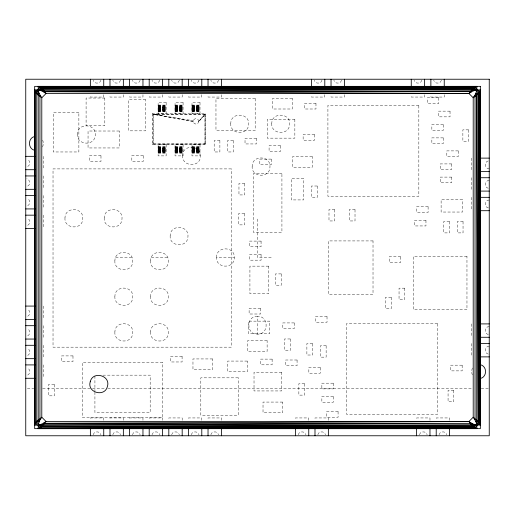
<?xml version="1.0" encoding="UTF-8"?>
<svg xmlns="http://www.w3.org/2000/svg" width="515" height="515" viewBox="0 0 515 515"><rect width="100%" height="100%" fill="white"/><g stroke="black" fill="none" stroke-linecap="round" stroke-linejoin="round"><path stroke-width="0.39" stroke-dasharray="2.58 1.93" d="M216.5 257.5C215.952 246.003 234.872 246.003 234.325 257.5C234.872 268.997 215.952 268.997 216.5 257.5L234.325 257.5M193.325 121.347L193.402 120.71L153.026 114.246L153.026 144.046L205.099 144.046L205.099 114.246L153.026 114.246L193.344 121.701L193.325 121.347A2.672 2.672 0 0 1 195.996 118.675A2.672 2.672 0 0 1 198.674 121.347L198.597 121.984L205.099 114.246L198.674 121.347A2.672 2.672 0 0 1 195.996 124.018A2.672 2.672 0 0 1 193.325 121.347L153.026 114.246M42.623 146.975L43.575 143.408L42.623 139.842M100.934 80.269C100.084 84.125 94.033 84.125 93.183 80.269M120.542 80.269C119.692 84.125 113.641 84.125 112.791 80.269M140.151 80.269C139.301 84.125 133.25 84.125 132.4 80.269M159.759 80.269C158.91 84.125 152.858 84.125 152.015 80.269M179.368 80.269C178.518 84.125 172.474 84.125 171.624 80.269M198.983 80.269C198.133 84.125 192.082 84.125 191.232 80.269M218.592 80.269C217.742 84.125 211.691 84.125 210.841 80.269M93.183 434.731C94.033 430.875 100.084 430.875 100.934 434.731M112.791 434.731C113.641 430.875 119.692 430.875 120.542 434.731M132.4 434.731C133.25 430.875 139.301 430.875 140.151 434.731M152.015 434.731C152.858 430.875 158.91 430.875 159.759 434.731M171.624 434.731C172.474 430.875 178.518 430.875 179.368 434.731M321.984 80.269C321.135 84.125 315.083 84.125 314.24 80.269M191.232 434.731C192.082 430.875 198.133 430.875 198.983 434.731M341.593 80.269C340.75 84.125 334.699 84.125 333.849 80.269M210.841 434.731C211.691 430.875 217.742 430.875 218.592 434.731M421.817 80.269C420.967 84.125 414.916 84.125 414.066 80.269M441.426 80.269C440.576 84.125 434.525 84.125 433.675 80.269M298.191 434.731C299.041 430.875 305.092 430.875 305.942 434.731M317.8 434.731C318.65 430.875 324.701 430.875 325.551 434.731M419.416 434.731C420.266 430.875 426.317 430.875 427.167 434.731M439.025 434.731C439.874 430.875 445.926 430.875 446.775 434.731M472.377 368.025L471.425 371.592L472.377 375.158M198.674 121.347L205.099 114.246M152.324 144.747L153.18 143.885L153.18 114.407L152.324 113.545L205.8 113.545L205.8 144.747L152.324 144.747L152.324 113.545M153.18 114.407L204.944 114.407L205.8 113.545M27.759 166.493C30.366 165.083 30.366 160.95 27.759 159.541M27.759 186.102C30.791 184.505 30.134 179.51 26.786 178.75M27.759 205.71C30.366 204.307 30.366 200.168 27.759 198.764M27.759 225.319C30.366 223.916 30.366 219.776 27.759 218.373M27.759 316.236C30.366 314.832 30.366 310.693 27.759 309.29M27.759 335.844C30.366 334.441 30.366 330.302 27.759 328.898M27.759 355.459C30.366 354.05 30.366 349.917 27.759 348.507M27.759 375.068C30.366 373.658 30.366 369.525 27.759 368.116M488.214 160.925C483.797 161.897 484.737 169.017 489.25 168.811M489.25 180.398C484.737 180.199 483.797 187.312 488.214 188.284M489.25 200.007C484.1 199.814 484.1 208.227 489.25 208.028M489.25 326.581C484.1 326.381 484.1 334.795 489.25 334.602M489.25 346.189C484.737 345.99 483.797 353.103 488.214 354.075M257.5 316.326C246.003 315.785 246.003 334.705 257.5 334.158C268.997 334.705 268.997 315.785 257.5 316.326L257.5 334.158M158.118 105.079L166.139 105.079M175.049 105.079L183.07 105.079M191.986 105.079L200.007 105.079M158.118 105.601L166.139 105.601M175.049 105.601L183.07 105.601M191.986 105.601L200.007 105.601M158.118 105.736L166.139 105.736M175.049 105.736L183.07 105.736M191.986 105.736L200.007 105.736M158.118 106.077L166.139 106.077M175.049 106.077L183.07 106.077M191.986 106.077L200.007 106.077M158.118 106.38L166.139 106.463M175.049 106.38L183.07 106.463M191.986 106.38L200.007 106.463M158.118 106.734L166.139 106.734M175.049 106.734L183.07 106.734M191.986 106.734L200.007 106.734M158.118 106.856L166.139 106.856M175.049 106.856L183.07 106.856M191.986 106.856L200.007 106.856M158.118 106.998L166.139 106.998M175.049 106.998L183.07 106.998M191.986 106.998L200.007 106.998M158.118 107.371L166.139 107.371M175.049 107.371L183.07 107.371M191.986 107.371L200.007 107.371M158.118 107.481L166.139 107.481M175.049 107.481L183.07 107.481M191.986 107.481L200.007 107.481M158.118 107.571L166.139 107.571M175.049 107.571L183.07 107.571M191.986 107.571L200.007 107.571M158.118 107.68L166.139 107.68M175.049 107.68L183.07 107.68M191.986 107.68L200.007 107.68M158.118 107.97L166.139 107.97M175.049 107.97L183.07 107.97M191.986 107.97L200.007 107.97M158.118 108.092L166.139 108.092M175.049 108.092L183.07 108.092M191.986 108.092L200.007 108.092M158.118 108.35L166.139 108.35M175.049 108.35L183.07 108.35M191.986 108.35L200.007 108.35M158.118 108.543L166.139 108.543M175.049 108.543L183.07 108.543M191.986 108.543L200.007 108.543M158.118 108.8L166.139 108.8M175.049 108.8L183.07 108.8M191.986 108.8L200.007 108.8M158.118 108.922L166.139 108.922M175.049 108.922L183.07 108.922M191.986 108.922L200.007 108.922M158.118 109.212L166.139 109.212M175.049 109.212L183.07 109.212M191.986 109.212L200.007 109.212M158.118 109.322L166.139 109.322M175.049 109.322L183.07 109.322M191.986 109.322L200.007 109.322M158.118 109.412L166.139 109.412M175.049 109.412L183.07 109.412M191.986 109.412L200.007 109.412M158.118 109.521L166.139 109.521M175.049 109.521L183.07 109.521M191.986 109.521L200.007 109.521M158.118 109.895L166.139 109.895M175.049 109.895L183.07 109.895M191.986 109.895L200.007 109.895M158.118 110.036L166.139 110.036M175.049 110.036L183.07 110.036M191.986 110.036L200.007 110.036M158.118 110.159L166.139 110.159M175.049 110.159L183.07 110.159M191.986 110.159L200.007 110.159M158.118 110.422L166.139 110.422M175.049 110.422L183.07 110.422M191.986 110.422L200.007 110.422M158.118 110.506L166.139 110.506M175.049 110.506L183.07 110.506M191.986 110.506L200.007 110.506M158.118 110.815L166.139 110.815M175.049 110.815L183.07 110.815M191.986 110.815L200.007 110.815M158.118 111.15L166.139 111.15M175.049 111.15L183.07 111.15M191.986 111.15L200.007 111.15M158.118 111.291L166.139 111.291M175.049 111.291L183.07 111.291M191.986 111.291L200.007 111.291M158.118 111.813L166.139 111.813M175.049 111.813L183.07 111.813M191.986 111.813L200.007 111.813M153.18 143.885L204.944 143.885L205.8 144.747M158.118 146.479L166.139 146.479M175.049 146.479L183.07 146.479M191.986 146.479L200.007 146.479M158.118 147L166.139 147M175.049 147L183.07 147M191.986 147L200.007 147M158.118 147.142L166.139 147.142M175.049 147.142L183.07 147.142M191.986 147.142L200.007 147.142M158.118 147.477L166.139 147.477M175.049 147.477L183.07 147.477M191.986 147.477L200.007 147.477M158.118 147.869L166.139 147.786M175.049 147.786L183.07 147.869M191.986 147.786L200.007 147.869M158.118 148.133L166.139 148.133M175.049 148.133L183.07 148.133M191.986 148.133L200.007 148.133M158.118 148.256L166.139 148.256M175.049 148.256L183.07 148.256M191.986 148.256L200.007 148.256M158.118 148.397L166.139 148.397M175.049 148.397L183.07 148.397M191.986 148.397L200.007 148.397M158.118 148.771L166.139 148.771M175.049 148.771L183.07 148.771M191.986 148.771L200.007 148.771M158.118 148.88L166.139 148.88M175.049 148.88L183.07 148.88M191.986 148.88L200.007 148.88M158.118 148.977L166.139 148.977M175.049 148.977L183.07 148.977M191.986 148.977L200.007 148.977M158.118 149.08L166.139 149.08M175.049 149.08L183.07 149.08M191.986 149.08L200.007 149.08M158.118 149.369L166.139 149.369M175.049 149.369L183.07 149.369M191.986 149.369L200.007 149.369M158.118 149.492L166.139 149.492M175.049 149.492L183.07 149.492M191.986 149.492L200.007 149.492M158.118 149.749L166.139 149.749M175.049 149.749L183.07 149.749M191.986 149.749L200.007 149.749M158.118 149.942L166.139 149.942M175.049 149.942L183.07 149.942M191.986 149.942L200.007 149.942M158.118 150.2L166.139 150.2M175.049 150.2L183.07 150.2M191.986 150.2L200.007 150.2M158.118 150.322L166.139 150.322M175.049 150.322L183.07 150.322M191.986 150.322L200.007 150.322M158.118 150.612L166.139 150.612M175.049 150.612L183.07 150.612M191.986 150.612L200.007 150.612M158.118 150.721L166.139 150.721M175.049 150.721L183.07 150.721M191.986 150.721L200.007 150.721M158.118 150.818L166.139 150.818M175.049 150.818L183.07 150.818M191.986 150.818L200.007 150.818M158.118 150.921L166.139 150.921M175.049 150.921L183.07 150.921M191.986 150.921L200.007 150.921M158.118 151.294L166.139 151.294M175.049 151.294L183.07 151.294M191.986 151.294L200.007 151.294M158.118 151.436L166.139 151.436M175.049 151.436L183.07 151.436M191.986 151.436L200.007 151.436M158.118 151.558L166.139 151.558M175.049 151.558L183.07 151.558M191.986 151.558L200.007 151.558M158.118 151.828L166.139 151.828M175.049 151.828L183.07 151.828M191.986 151.828L200.007 151.828M158.118 151.912L166.139 151.912M175.049 151.912L183.07 151.912M191.986 151.912L200.007 151.912M158.118 152.215L166.139 152.215M175.049 152.215L183.07 152.215M191.986 152.215L200.007 152.215M158.118 152.556L166.139 152.556M175.049 152.556L183.07 152.556M191.986 152.556L200.007 152.556M158.118 152.691L166.139 152.691M175.049 152.691L183.07 152.691M191.986 152.691L200.007 152.691M158.118 153.213L166.139 153.213M175.049 153.213L183.07 153.213M191.986 153.213L200.007 153.213M115.63 257.5L131.962 257.5M151.288 257.5L167.62 257.5M271.225 257.5L257.5 257.5L257.5 217.233M102.929 375.158L150.18 375.158L150.18 412.592L94.921 412.592L94.921 391.883M27.359 388.194L33.797 388.194M42.648 388.194L91.734 388.194M92.539 388.194L104.609 388.194M107.828 388.194L472.352 388.194M481.203 388.194L488.445 388.194M471.425 158.118L471.425 171.482M471.425 177.727L471.425 191.097M471.425 197.335L471.425 210.706M471.425 323.903L471.425 337.274M471.425 343.518L471.425 356.882M449.582 420.266L449.582 417.942L436.218 417.942L436.218 420.266M444.239 94.734L444.239 97.058L430.868 97.058L430.868 94.734M429.974 420.266L429.974 417.942L416.603 417.942L416.603 420.266M424.63 94.734L424.63 97.058L411.26 97.058L411.26 94.734M344.406 94.734L344.406 97.058L331.036 97.058L331.036 94.734M328.364 420.266L328.364 417.942L314.993 417.942L314.993 420.266M324.798 94.734L324.798 97.058L311.427 97.058L311.427 94.734M308.755 420.266L308.755 417.942L295.385 417.942L295.385 420.266M221.399 94.734L221.399 97.058L208.028 97.058L208.028 94.734M221.399 420.266L221.399 417.942L208.028 417.942L208.028 420.266M204.944 114.407L204.944 143.885M201.79 94.734L201.79 97.058L188.419 97.058L188.419 94.734M201.79 420.266L201.79 417.942L188.419 417.942L188.419 420.266M182.181 94.734L182.181 97.058L168.811 97.058L168.811 94.734M182.181 420.266L182.181 417.942L168.811 417.942L168.811 420.266M162.573 94.734L162.573 97.058L149.202 97.058L149.202 94.734M162.573 420.266L162.573 417.942L149.202 417.942L149.202 420.266M142.964 94.734L142.964 97.058L129.593 97.058L129.593 94.734M142.964 420.266L142.964 417.942L129.593 417.942L129.593 420.266M123.355 94.734L123.355 97.058L109.985 97.058L109.985 94.734M123.355 420.266L123.355 417.942L109.985 417.942L109.985 420.266M103.74 94.734L103.74 97.058L90.37 97.058L90.37 94.734M103.74 420.266L103.74 417.942L90.37 417.942L90.37 420.266M94.921 375.956L94.921 391.091M43.575 156.335L43.575 169.705M43.575 175.943L43.575 189.314M43.575 195.552L43.575 208.923M43.575 215.161L43.575 228.531M43.575 306.077L43.575 319.448M43.575 325.686L43.575 339.057M43.575 345.295L43.575 358.665M43.575 364.91L43.575 378.28M64.98 217.781C63.796 229.227 82.683 230.289 82.78 218.778C83.971 207.333 65.083 206.27 64.98 217.781M77.462 133.997C76.272 145.442 95.159 146.505 95.262 134.994C96.453 123.549 77.559 122.486 77.462 133.997M104.204 217.781C103.013 229.227 121.901 230.289 122.004 218.778C123.194 207.333 104.3 206.27 104.204 217.781M114.897 260.564C113.706 272.017 132.6 273.072 132.696 261.562C133.887 250.116 114.999 249.054 114.897 260.564M114.897 296.222C113.706 307.667 132.6 308.73 132.696 297.219C133.887 285.774 114.999 284.711 114.897 296.222M114.897 331.872C113.706 343.318 132.6 344.381 132.696 332.87C133.887 321.424 114.999 320.362 114.897 331.872M150.554 260.564C149.363 272.017 168.251 273.072 168.353 261.562C169.544 250.116 150.65 249.054 150.554 260.564M150.554 296.222C149.363 307.667 168.251 308.73 168.353 297.219C169.544 285.774 150.65 284.711 150.554 296.222M150.554 331.872C149.363 343.318 168.251 344.381 168.353 332.87C169.544 321.424 150.65 320.362 150.554 331.872M170.162 235.606C168.972 247.058 187.859 248.114 187.962 236.61C189.153 225.158 170.259 224.096 170.162 235.606M182.638 155.388C181.454 166.834 200.341 167.896 200.438 156.386C201.629 144.94 182.741 143.878 182.638 155.388M230.772 123.297C229.581 134.743 248.475 135.806 248.571 124.295C249.762 112.849 230.875 111.787 230.772 123.297M252.163 166.081C250.979 177.533 269.866 178.589 269.963 167.085C271.154 155.633 252.266 154.571 252.163 166.081M271.778 123.297C270.587 134.743 289.475 135.806 289.572 124.295C290.763 112.849 271.875 111.787 271.778 123.297M438.799 97.773L427.392 97.773L427.392 103.476L438.799 103.476L438.799 97.773M104.815 98.037L86.095 98.037L86.095 125.673L104.815 125.673L104.815 98.037M255.183 98.307L215.965 98.307L215.965 130.392L255.183 130.392L255.183 98.307M292.263 98.307L272.654 98.307L272.654 109L292.263 109L292.263 98.307M145.636 99.64L128.698 99.64L128.698 130.842L145.636 130.842L145.636 99.64M166.139 102.408L158.118 102.408L158.118 113.783L166.139 113.783L166.139 102.408M183.07 102.408L175.049 102.408L175.049 113.783L183.07 113.783L183.07 102.408M200.007 102.408L191.986 102.408L191.986 113.783L200.007 113.783L200.007 102.408M315.972 103.296L304.565 103.296L304.565 109L315.972 109L315.972 103.296M418.837 105.35L327.913 105.35L327.913 196.267L418.837 196.267L418.837 105.35M450.033 111.143L438.619 111.143L438.619 116.847L450.033 116.847L450.033 111.143M78.872 112.746L53.206 112.746L53.206 151.964L78.872 151.964L78.872 112.746M294.85 119.429L267.214 119.429L267.214 138.149L294.85 138.149L294.85 119.429M443.254 124.688L431.847 124.688L431.847 130.392L443.254 130.392L443.254 124.688M468.573 129.857L462.869 129.857L462.869 141.271L468.573 141.271L468.573 129.857M119.255 131.016L88.052 131.016L88.052 147.953L119.255 147.953L119.255 131.016M314.549 134.492L303.135 134.492L303.135 140.196L314.549 140.196L314.549 134.492M443.254 137.878L431.847 137.878L431.847 143.588L443.254 143.588L443.254 137.878M256.431 138.239L245.024 138.239L245.024 143.942L256.431 143.942L256.431 138.239M219.886 140.556L214.182 140.556L214.182 151.964L219.886 151.964L219.886 140.556M233.256 140.556L227.553 140.556L227.553 151.964L233.256 151.964L233.256 140.556M166.139 144.509L158.118 144.509L158.118 155.884L166.139 155.884L166.139 144.509M183.07 144.509L175.049 144.509L175.049 155.884L183.07 155.884L183.07 144.509M200.007 144.509L191.986 144.509L191.986 155.884L200.007 155.884L200.007 144.509M280.495 145.726L269.088 145.726L269.088 151.429L280.495 151.429L280.495 145.726M458.234 150.895L446.82 150.895L446.82 156.599L458.234 156.599L458.234 150.895M100.979 155.71L89.571 155.71L89.571 161.414L100.979 161.414L100.979 155.71M143.228 155.71L131.821 155.71L131.821 161.414L143.228 161.414L143.228 155.71M312.232 156.599L292.617 156.599L292.617 167.298L312.232 167.298L312.232 156.599M271.225 159.096L259.818 159.096L259.818 164.8L271.225 164.8L271.225 159.096M451.636 163.912L440.228 163.912L440.228 169.615L451.636 169.615L451.636 163.912M231.293 168.901L53.026 168.901L53.026 347.168L231.293 347.168L231.293 168.901M281.924 173.536L253.399 173.536L253.399 232.362L281.924 232.362L281.924 173.536M451.636 177.102L440.228 177.102L440.228 182.806L451.636 182.806L451.636 177.102M303.67 178.525L291.194 178.525L291.194 199.917L303.67 199.917L303.67 178.525M244.664 183.52L238.96 183.52L238.96 194.928L244.664 194.928L244.664 183.52M317.221 186.012L311.517 186.012L311.517 197.425L317.221 197.425L317.221 186.012M462.509 199.562L441.117 199.562L441.117 212.038L462.509 212.038L462.509 199.562M428.107 206.695L416.693 206.695L416.693 212.399L428.107 212.399L428.107 206.695M334.692 209.547L328.988 209.547L328.988 220.954L334.692 220.954L334.692 209.547M355.015 209.547L349.312 209.547L349.312 220.954L355.015 220.954L355.015 209.547M244.483 213.468L238.78 213.468L238.78 224.875L244.483 224.875L244.483 213.468M425.963 220.24L414.556 220.24L414.556 225.943L425.963 225.943L425.963 220.24M449.498 221.489L443.788 221.489L443.788 232.896L449.498 232.896L449.498 221.489M463.043 221.489L457.339 221.489L457.339 232.896L463.043 232.896L463.043 221.489M373.021 240.923L328.454 240.923L328.454 294.4L373.021 294.4L373.021 240.923M261.066 241.097L249.659 241.097L249.659 246.801L261.066 246.801L261.066 241.097M261.066 254.468L249.659 254.468L249.659 260.172L261.066 260.172L261.066 254.468M466.963 256.251L413.487 256.251L413.487 309.734L466.963 309.734L466.963 256.251M400.651 256.785L389.243 256.785L389.243 262.489L400.651 262.489L400.651 256.785M268.643 266.146L249.923 266.146L249.923 293.775L268.643 293.775L268.643 266.146M281.209 273.903L275.506 273.903L275.506 285.31L281.209 285.31L281.209 273.903M404.751 288.162L399.048 288.162L399.048 299.569L404.751 299.569L404.751 288.162M391.2 297.252L385.497 297.252L385.497 308.665L391.2 308.665L391.2 297.252M260.532 308.305L249.118 308.305L249.118 314.008L260.532 314.008L260.532 308.305M327.025 316.506L315.618 316.506L315.618 322.21L327.025 322.21L327.025 316.506M269.802 321.141L248.41 321.141L248.41 333.623L269.802 333.623L269.802 321.141M294.226 322.924L282.812 322.924L282.812 328.628L294.226 328.628L294.226 322.924M437.55 323.459L346.634 323.459L346.634 414.375L437.55 414.375L437.55 323.459M290.299 338.967L284.595 338.967L284.595 350.38L290.299 350.38L290.299 338.967M267.124 340.75L247.515 340.75L247.515 351.449L267.124 351.449L267.124 340.75M312.586 343.602L306.882 343.602L306.882 355.015L312.586 355.015L312.586 343.602M326.137 345.745L320.427 345.745L320.427 357.152L326.137 357.152L326.137 345.745M72.988 355.904L61.581 355.904L61.581 361.607L72.988 361.607L72.988 355.904M182.091 356.264L170.684 356.264L170.684 361.968L182.091 361.968L182.091 356.264M212.579 358.936L192.964 358.936L192.964 369.628L212.579 369.628L212.579 358.936M272.12 359.116L260.706 359.116L260.706 364.82L272.12 364.82L272.12 359.116M297.078 360.004L285.664 360.004L285.664 365.708L297.078 365.708L297.078 360.004M247.342 361.073L227.727 361.073L227.727 371.772L247.342 371.772L247.342 361.073M162.663 362.322L82.439 362.322L82.439 417.588L162.663 417.588L162.663 362.322M462.155 365.174L450.741 365.174L450.741 370.877L462.155 370.877L462.155 365.174M320.253 367.491L308.839 367.491L308.839 373.195L320.253 373.195L320.253 367.491M281.654 372.216L254.024 372.216L254.024 390.937L281.654 390.937L281.654 372.216M238.245 377.83L200.811 377.83L200.811 415.27L238.245 415.27L238.245 377.83M333.263 383.179L321.856 383.179L321.856 388.883L333.263 388.883L333.263 383.179M304.565 383.714L298.861 383.714L298.861 395.121L304.565 395.121L304.565 383.714M54.275 384.428L48.571 384.428L48.571 395.835L54.275 395.835L54.275 384.428M453.773 390.312L448.069 390.312L448.069 401.719L453.773 401.719L453.773 390.312M333.263 396.55L321.856 396.55L321.856 402.254L333.263 402.254L333.263 396.55M282.638 402.073L263.023 402.073L263.023 412.773L282.638 412.773L282.638 402.073M338.078 411.524L326.671 411.524L326.671 417.227L338.078 417.227L338.078 411.524"/><path stroke-width="0.77" d="M480.334 425.126L479.33 422.455L480.334 89.887L473.658 89.925M476.871 89.925L475.545 86.604L474.225 87.318L473.214 90.82L471.573 89.925L43.466 89.964L42.043 90.943L38.194 89.925L39.539 86.623L476.871 86.359L476.871 89.925L473.214 90.82L468.92 93.492L46.08 93.492L42.043 90.943L42.153 88.503L39.539 86.623L38.194 86.359L38.226 91.432M476.774 89.887L475.757 93.743L473.208 97.779L473.208 417.221L475.854 421.463L476.774 425.126L480.07 423.774L480.07 91.239L476.774 89.925M38.226 425.178L39.436 420.877L41.792 417.221L41.792 97.779L39.121 93.485L38.226 89.822L34.666 89.822L34.666 425.178L38.226 425.178L34.911 423.851L36.752 421.199L41.792 417.221L46.08 421.508L468.92 421.508L472.577 423.864L476.871 425.075L476.871 428.641L38.181 428.641L38.226 423.871M38.181 428.641L475.545 428.396L474.727 424.759L474.225 427.682L471.573 425.075L43.466 425.036L41.844 424.154L40.846 427.637L39.533 428.377L38.181 425.075L41.844 424.154L46.08 421.508L40.846 427.637L40.035 424.824L39.533 428.377L474.225 427.682L475.545 428.396L476.871 425.075L474.457 425.075M479.33 92.546L478.19 93.852L479.33 422.455L475.854 421.463L476.729 419.841L476.729 95.159L475.757 93.743L479.33 92.546L480.07 91.239L476.497 91.837L479.33 92.546L479.33 422.455L476.523 423.272L476.523 421.663L476.523 423.272L480.07 423.774M34.911 91.149L38.458 91.657L38.458 93.26L38.458 91.657L35.619 92.475L35.619 422.525L39.436 420.877L38.226 419.873L38.226 95.127L39.121 93.485L35.619 92.475L34.911 91.149L38.226 89.822M473.214 90.82L472.899 88.451L42.153 88.503L43.466 89.964L43.955 92.037L44.773 91.67L468.92 93.492L474.225 87.318L475.042 90.157L475.545 86.604L38.226 86.359M472.577 423.864L472.899 426.549L40.846 427.637L474.225 427.682L472.577 423.864L471.573 425.075L42.153 426.497L41.844 424.154M470.247 423.356L470.749 422.77L471.573 425.075L468.92 421.508L44.773 423.33L43.962 422.957L43.466 425.036L470.247 423.356L44.773 423.33M468.92 421.508L473.208 417.221L479.33 422.455M475.854 421.463L478.19 421.148L478.19 93.852L473.208 97.779L468.92 93.492M34.602 136.52C27.752 138.026 27.752 148.784 34.602 150.296M480.398 378.48C487.248 376.974 487.248 366.216 480.398 364.704M38.226 419.873L40.531 419.049L39.945 418.547L39.945 96.453L40.325 95.629L38.226 95.127L35.619 92.475M473.948 96.717L475.03 96.472L474.663 95.648L476.729 95.159L478.19 421.148M34.911 423.851L38.548 423.027L35.619 422.525M39.121 93.485L36.752 93.801L36.752 421.199L39.436 420.877M470.247 91.644L44.773 91.67L43.466 89.964L470.247 91.644L471.064 92.024L471.573 89.925L42.153 88.503M25.75 156.335L35.052 156.335M479.948 158.118L489.25 158.118M25.75 169.705L35.052 169.705M479.948 171.482L489.25 171.482M25.75 175.943L35.052 175.943M479.948 177.727L489.25 177.727M25.75 189.314L35.052 189.314M479.948 191.097L489.25 191.097M25.75 195.552L35.052 195.552M479.948 197.335L489.25 197.335M25.75 208.923L35.052 208.923M479.948 210.706L489.25 210.706M25.75 215.161L35.052 215.161M25.75 228.531L35.052 228.531M25.75 306.077L35.052 306.077M25.75 319.448L35.052 319.448M479.948 323.903L489.25 323.903M25.75 325.686L35.052 325.686M479.948 337.274L489.25 337.274M25.75 339.057L35.052 339.057M479.948 343.518L489.25 343.518M25.75 345.295L35.052 345.295M479.948 356.882L489.25 356.882M25.75 358.665L35.052 358.665M25.75 364.91L35.052 364.91M25.75 378.28L35.052 378.28M40.608 425.075L38.226 425.075M473.658 425.075L480.334 425.075M42.153 426.497L472.899 426.549M472.899 88.451L40.846 87.363L40.138 90.202L39.539 86.623L474.225 87.318L40.846 87.363L42.043 90.943M475.757 93.743L478.19 93.852M476.729 419.841L474.656 419.339L475.03 418.528L475.03 96.472M38.226 95.127L41.792 97.779L46.08 93.492L44.773 91.67L45.017 92.745M476.774 423.491L476.774 425.126M449.582 428.017L449.582 435.767M444.239 79.233L444.239 86.984M436.218 428.017L436.218 435.767M430.868 79.233L430.868 86.984M429.974 428.017L429.974 435.767M424.63 79.233L424.63 86.984M416.603 428.017L416.603 435.767M411.26 79.233L411.26 86.984M344.406 79.233L344.406 86.984M331.036 79.233L331.036 86.984M328.364 428.017L328.364 435.767M324.798 79.233L324.798 86.984M314.993 428.017L314.993 435.767M311.427 79.233L311.427 86.984M308.755 428.017L308.755 435.767M295.385 428.017L295.385 435.767M221.399 79.233L221.399 86.984M221.399 428.017L221.399 435.767M208.028 79.233L208.028 86.984M208.028 428.017L208.028 435.767M201.79 79.233L201.79 86.984M201.79 428.017L201.79 435.767M188.419 79.233L188.419 86.984M188.419 428.017L188.419 435.767M182.181 79.233L182.181 86.984M182.181 428.017L182.181 435.767M168.811 79.233L168.811 86.984M168.811 428.017L168.811 435.767M162.573 79.233L162.573 86.984M162.573 428.017L162.573 435.767M149.202 79.233L149.202 86.984M149.202 428.017L149.202 435.767M142.964 79.233L142.964 86.984M142.964 428.017L142.964 435.767M129.593 79.233L129.593 86.984M129.593 428.017L129.593 435.767M123.355 79.233L123.355 86.984M123.355 428.017L123.355 435.767M109.985 79.233L109.985 86.984M109.985 428.017L109.985 435.767M103.74 79.233L103.74 86.984M103.74 428.017L103.74 435.767M90.37 79.233L90.37 86.984M90.37 428.017L90.37 435.767M90.228 381.763C86.848 392.713 104.906 397.548 107.448 386.379C110.834 375.429 92.777 370.594 90.228 381.763M489.25 79.233L25.75 79.233L25.75 435.767L489.25 435.767L489.25 79.233M480.334 86.359L34.666 86.359L34.666 428.641L480.334 428.641L480.334 86.359M40.608 89.925L38.194 89.925L40.601 89.925"/></g></svg>
